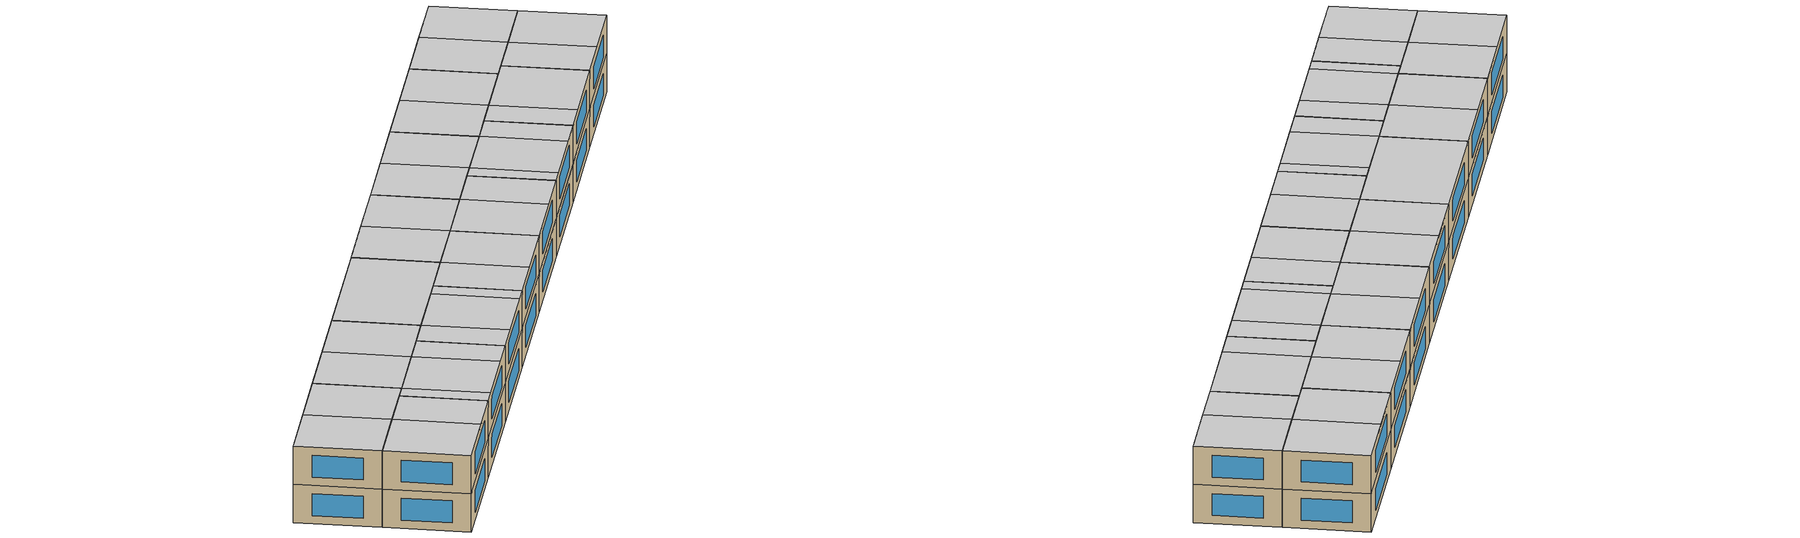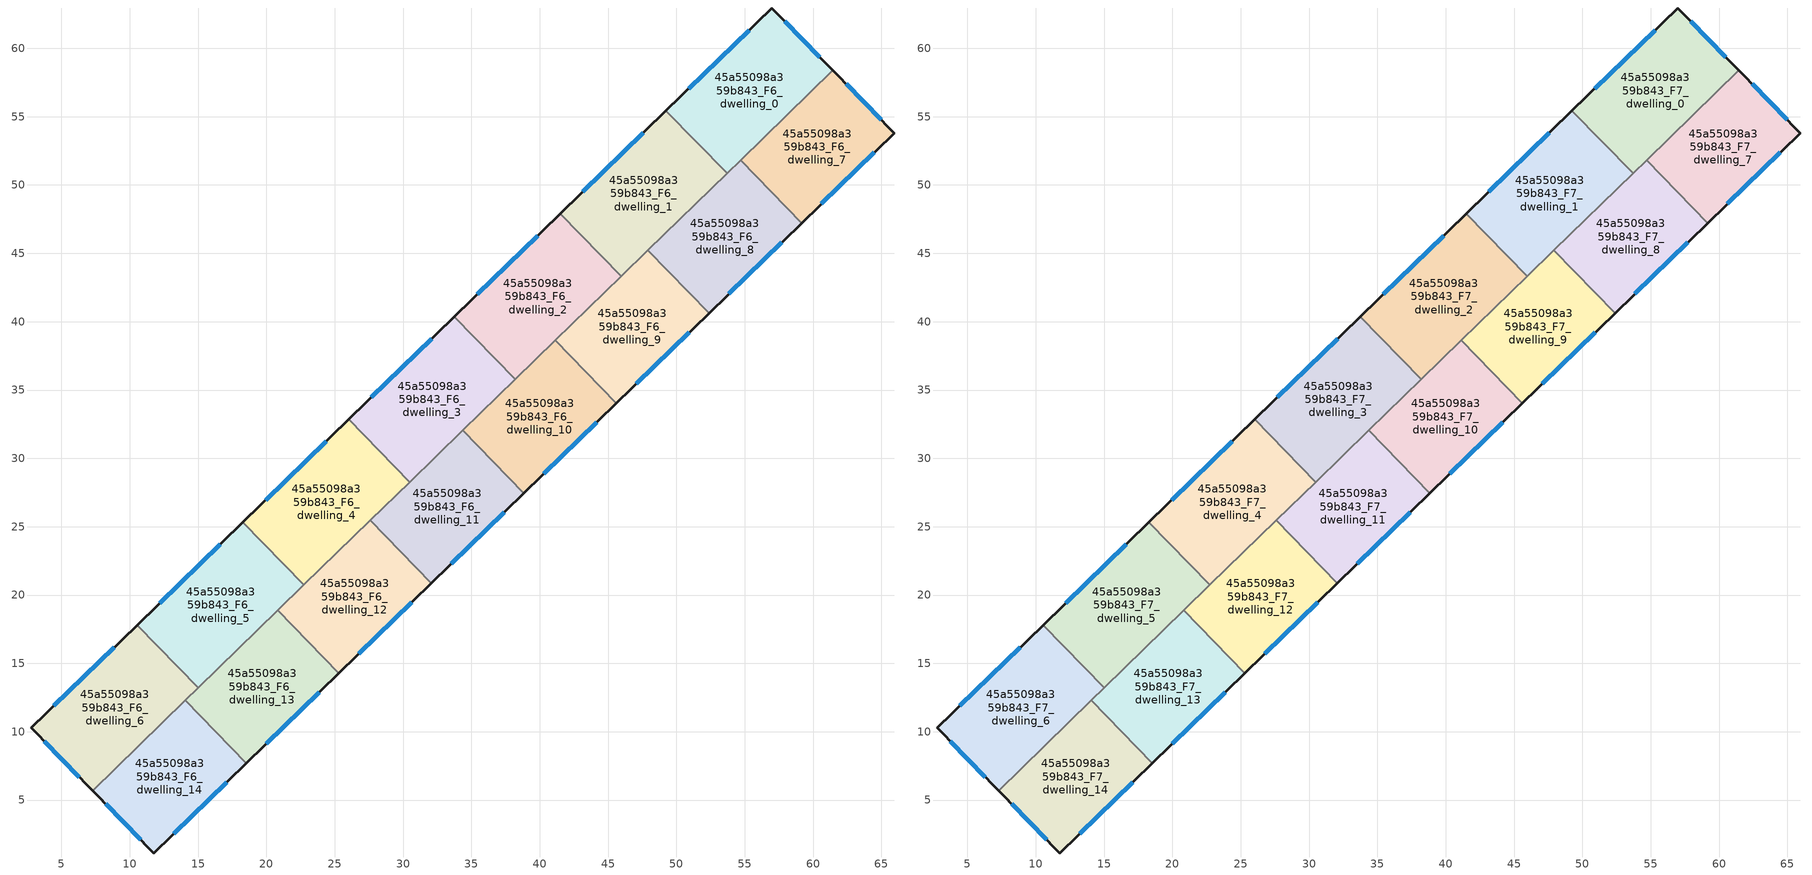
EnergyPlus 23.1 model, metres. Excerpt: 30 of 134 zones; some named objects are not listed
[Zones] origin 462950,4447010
45a55098a359b843_F6_dwelling_0
 floor to 45a55098a359b843_F5_dwelling_0 (EU_floor_Construction): 56.97,62.95 61.45,58.38 53.7,50.84 49.23,55.43 z18
 wall outside (EU_wall_Construction): 61.45,58.38 56.97,62.95 49.23,55.43 z18:21
 wall to 45a55098a359b843_F6_dwelling_1 (EU_wall_Construction): 49.23,55.43 53.7,50.84 z18:21
 wall to 45a55098a359b843_F6_dwelling_7 (EU_wall_Construction): 54.69,51.8 61.45,58.38 z18:21
 wall to 45a55098a359b843_F6_dwelling_8 (EU_wall_Construction): 53.7,50.84 54.69,51.8 z18:21
 window (EU_Window_Construction): 55.31,61.34 50.89,57.04 / 60.49,59.36 57.93,61.97 z18.64:20.36
45a55098a359b843_F6_dwelling_1
 floor to 45a55098a359b843_F5_dwelling_1 (EU_floor_Construction): 49.23,55.43 53.7,50.84 45.96,43.31 41.49,47.9 z18
 wall outside (EU_wall_Construction): 49.23,55.43 41.49,47.9 z18:21
 wall to 45a55098a359b843_F6_dwelling_2 (EU_wall_Construction): 41.49,47.9 45.96,43.31 z18:21
 wall to 45a55098a359b843_F6_dwelling_8 (EU_wall_Construction): 47.91,45.22 53.7,50.84 z18:21
 wall to 45a55098a359b843_F6_dwelling_9 (EU_wall_Construction): 45.96,43.31 47.91,45.22 z18:21
 window (EU_Window_Construction): 47.57,53.82 43.15,49.52 z18.64:20.36
45a55098a359b843_F6_dwelling_10
 floor to 45a55098a359b843_F5_dwelling_10 (EU_floor_Construction): 41.14,38.63 45.61,34.04 38.84,27.46 34.37,32.05 z18
 wall outside (EU_wall_Construction): 38.84,27.46 45.61,34.04 z18:21
 wall to 45a55098a359b843_F6_dwelling_9 (EU_wall_Construction): 45.61,34.04 41.14,38.63 z18:21
 wall to 45a55098a359b843_F6_dwelling_11 (EU_wall_Construction): 34.37,32.05 38.84,27.46 z18:21
 wall to 45a55098a359b843_F6_dwelling_3 (EU_wall_Construction): 38.22,35.79 34.37,32.05 z18:21
 wall to 45a55098a359b843_F6_dwelling_2 (EU_wall_Construction): 41.14,38.63 38.22,35.79 z18:21
 window (EU_Window_Construction): 40.29,28.87 44.16,32.63 z18.64:20.36
45a55098a359b843_F6_dwelling_11
 floor to 45a55098a359b843_F5_dwelling_11 (EU_floor_Construction): 34.37,32.05 38.84,27.46 32.07,20.87 27.6,25.46 z18
 wall outside (EU_wall_Construction): 32.07,20.87 38.84,27.46 z18:21
 wall to 45a55098a359b843_F6_dwelling_12 (EU_wall_Construction): 27.6,25.46 32.07,20.87 z18:21
 wall to 45a55098a359b843_F6_dwelling_4 (EU_wall_Construction): 30.48,28.26 27.6,25.46 z18:21
 wall to 45a55098a359b843_F6_dwelling_3 (EU_wall_Construction): 34.37,32.05 30.48,28.26 z18:21
 window (EU_Window_Construction): 33.52,22.28 37.39,26.04 z18.64:20.36
45a55098a359b843_F6_dwelling_12
 floor to 45a55098a359b843_F5_dwelling_12 (EU_floor_Construction): 27.6,25.46 32.07,20.87 25.3,14.29 20.83,18.88 z18
 wall outside (EU_wall_Construction): 25.3,14.29 32.07,20.87 z18:21
 wall to 45a55098a359b843_F6_dwelling_13 (EU_wall_Construction): 20.83,18.88 25.3,14.29 z18:21
 wall to 45a55098a359b843_F6_dwelling_5 (EU_wall_Construction): 22.74,20.73 20.83,18.88 z18:21
 wall to 45a55098a359b843_F6_dwelling_4 (EU_wall_Construction): 27.6,25.46 22.74,20.73 z18:21
 window (EU_Window_Construction): 26.75,15.7 30.62,19.46 z18.64:20.36
45a55098a359b843_F6_dwelling_13
 floor to 45a55098a359b843_F5_dwelling_13 (EU_floor_Construction): 20.83,18.88 25.3,14.29 18.53,7.7 14.06,12.29 z18
 wall outside (EU_wall_Construction): 18.53,7.7 25.3,14.29 z18:21
 wall to 45a55098a359b843_F6_dwelling_14 (EU_wall_Construction): 14.06,12.29 18.53,7.7 z18:21
 wall to 45a55098a359b843_F6_dwelling_6 (EU_wall_Construction): 15.01,13.21 14.06,12.29 z18:21
 wall to 45a55098a359b843_F6_dwelling_5 (EU_wall_Construction): 20.83,18.88 15.01,13.21 z18:21
 window (EU_Window_Construction): 19.98,9.11 23.85,12.87 z18.64:20.36
45a55098a359b843_F6_dwelling_14
 floor to 45a55098a359b843_F5_dwelling_14 (EU_floor_Construction): 14.06,12.29 18.53,7.7 11.77,1.12 7.28,5.7 z18
 wall outside (EU_wall_Construction): 7.28,5.7 11.77,1.12 18.53,7.7 z18:21
 wall to 45a55098a359b843_F6_dwelling_6 (EU_wall_Construction): 14.06,12.29 7.28,5.7 z18:21
 window (EU_Window_Construction): 13.21,2.53 17.08,6.29 / 8.24,4.72 10.81,2.1 z18.64:20.36
45a55098a359b843_F6_dwelling_2
 floor to 45a55098a359b843_F5_dwelling_2 (EU_floor_Construction): 41.49,47.9 45.96,43.31 38.22,35.79 33.75,40.38 z18
 wall outside (EU_wall_Construction): 41.49,47.9 33.75,40.38 z18:21
 wall to 45a55098a359b843_F6_dwelling_3 (EU_wall_Construction): 33.75,40.38 38.22,35.79 z18:21
 wall to 45a55098a359b843_F6_dwelling_9 (EU_wall_Construction): 41.14,38.63 45.96,43.31 z18:21
 window (EU_Window_Construction): 39.83,46.29 35.41,41.99 z18.64:20.36
45a55098a359b843_F6_dwelling_3
 floor to 45a55098a359b843_F5_dwelling_3 (EU_floor_Construction): 33.75,40.38 38.22,35.79 30.48,28.26 26.01,32.85 z18
 wall outside (EU_wall_Construction): 33.75,40.38 26.01,32.85 z18:21
 wall to 45a55098a359b843_F6_dwelling_4 (EU_wall_Construction): 26.01,32.85 30.48,28.26 z18:21
 window (EU_Window_Construction): 32.1,38.76 27.67,34.46 z18.64:20.36
45a55098a359b843_F6_dwelling_4
 floor to 45a55098a359b843_F5_dwelling_4 (EU_floor_Construction): 26.01,32.85 30.48,28.26 22.74,20.73 18.28,25.33 z18
 wall outside (EU_wall_Construction): 26.01,32.85 18.28,25.33 z18:21
 wall to 45a55098a359b843_F6_dwelling_5 (EU_wall_Construction): 18.28,25.33 22.74,20.73 z18:21
 window (EU_Window_Construction): 24.36,31.24 19.93,26.94 z18.64:20.36
45a55098a359b843_F6_dwelling_5
 floor to 45a55098a359b843_F5_dwelling_5 (EU_floor_Construction): 18.28,25.33 22.74,20.73 15.01,13.21 10.54,17.8 z18
 wall outside (EU_wall_Construction): 18.28,25.33 10.54,17.8 z18:21
 wall to 45a55098a359b843_F6_dwelling_6 (EU_wall_Construction): 10.54,17.8 15.01,13.21 z18:21
 window (EU_Window_Construction): 16.62,23.71 12.2,19.41 z18.64:20.36
45a55098a359b843_F6_dwelling_6
 floor to 45a55098a359b843_F5_dwelling_6 (EU_floor_Construction): 10.54,17.8 15.01,13.21 7.28,5.7 2.79,10.27 z18
 wall outside (EU_wall_Construction): 10.54,17.8 2.79,10.27 7.28,5.7 z18:21
 window (EU_Window_Construction): 3.76,9.29 6.32,6.68 / 8.88,16.19 4.45,11.88 z18.64:20.36
45a55098a359b843_F6_dwelling_7
 floor to 45a55098a359b843_F5_dwelling_7 (EU_floor_Construction): 61.45,58.38 65.93,53.8 59.15,47.21 54.68,51.8 z18
 wall outside (EU_wall_Construction): 59.15,47.21 65.93,53.8 61.45,58.38 z18:21
 wall to 45a55098a359b843_F6_dwelling_8 (EU_wall_Construction): 54.68,51.8 59.15,47.21 z18:21
 window (EU_Window_Construction): 64.97,54.78 62.41,57.4 / 60.6,48.62 64.48,52.39 z18.64:20.36
45a55098a359b843_F6_dwelling_8
 floor to 45a55098a359b843_F5_dwelling_8 (EU_floor_Construction): 54.68,51.8 59.15,47.21 52.38,40.62 47.91,45.22 z18
 wall outside (EU_wall_Construction): 52.38,40.62 59.15,47.21 z18:21
 wall to 45a55098a359b843_F6_dwelling_9 (EU_wall_Construction): 47.91,45.22 52.38,40.62 z18:21
 window (EU_Window_Construction): 53.83,42.04 57.7,45.8 z18.64:20.36
45a55098a359b843_F6_dwelling_9
 floor to 45a55098a359b843_F5_dwelling_9 (EU_floor_Construction): 47.91,45.22 52.38,40.62 45.61,34.04 41.14,38.63 z18
 wall outside (EU_wall_Construction): 45.61,34.04 52.38,40.62 z18:21
 window (EU_Window_Construction): 47.06,35.45 50.93,39.21 z18.64:20.36
45a55098a359b843_F7_dwelling_0
 floor to 45a55098a359b843_F6_dwelling_0 (EU_floor_Construction): 56.97,62.95 61.45,58.38 53.7,50.84 49.23,55.43 z21
 wall outside (EU_wall_Construction): 61.45,58.38 56.97,62.95 49.23,55.43 z21:24
 wall to 45a55098a359b843_F7_dwelling_1 (EU_wall_Construction): 49.23,55.43 53.7,50.84 z21:24
 wall to 45a55098a359b843_F7_dwelling_7 (EU_wall_Construction): 54.69,51.8 61.45,58.38 z21:24
 wall to 45a55098a359b843_F7_dwelling_8 (EU_wall_Construction): 53.7,50.84 54.69,51.8 z21:24
 window (EU_Window_Construction): 55.31,61.34 50.89,57.04 / 60.49,59.36 57.93,61.97 z21.64:23.36
 ceiling adiabatic (EU_roof_Construction): 57.58,54.61 53.11,59.2 49.24,55.44 53.71,50.85 z24
 ceiling to 45a55098a359b843_F8_dwelling_0 (EU_floor_Construction): 61.45,58.38 56.97,62.95 53.11,59.2 57.58,54.61 z24
 ceiling to 45a55098a359b843_F8_dwelling_2 (EU_floor_Construction): 53.71,50.85 49.24,55.44 49.23,55.43 53.7,50.84 z24
45a55098a359b843_F7_dwelling_1
 floor to 45a55098a359b843_F6_dwelling_1 (EU_floor_Construction): 49.23,55.43 53.7,50.84 45.96,43.31 41.49,47.9 z21
 wall outside (EU_wall_Construction): 49.23,55.43 41.49,47.9 z21:24
 wall to 45a55098a359b843_F7_dwelling_2 (EU_wall_Construction): 41.49,47.9 45.96,43.31 z21:24
 wall to 45a55098a359b843_F7_dwelling_8 (EU_wall_Construction): 47.91,45.22 53.7,50.84 z21:24
 wall to 45a55098a359b843_F7_dwelling_9 (EU_wall_Construction): 45.96,43.31 47.91,45.22 z21:24
 window (EU_Window_Construction): 47.57,53.82 43.15,49.52 z21.64:23.36
 ceiling to 45a55098a359b843_F8_dwelling_3 (EU_floor_Construction): 49.84,47.09 45.37,51.68 41.5,47.91 45.97,43.32 z24
 ceiling to 45a55098a359b843_F8_dwelling_2 (EU_floor_Construction): 53.7,50.84 49.23,55.43 45.37,51.68 49.84,47.09 z24
 ceiling to 45a55098a359b843_F8_dwelling_4 (EU_floor_Construction): 45.97,43.32 41.5,47.91 41.49,47.9 45.96,43.31 z24
45a55098a359b843_F7_dwelling_10
 floor to 45a55098a359b843_F6_dwelling_10 (EU_floor_Construction): 41.14,38.63 45.61,34.04 38.84,27.46 34.37,32.05 z21
 wall outside (EU_wall_Construction): 38.84,27.46 45.61,34.04 z21:24
 wall to 45a55098a359b843_F7_dwelling_9 (EU_wall_Construction): 45.61,34.04 41.14,38.63 z21:24
 wall to 45a55098a359b843_F7_dwelling_11 (EU_wall_Construction): 34.37,32.05 38.84,27.46 z21:24
 wall to 45a55098a359b843_F7_dwelling_3 (EU_wall_Construction): 38.22,35.79 34.37,32.05 z21:24
 wall to 45a55098a359b843_F7_dwelling_2 (EU_wall_Construction): 41.14,38.63 38.22,35.79 z21:24
 window (EU_Window_Construction): 40.29,28.87 44.16,32.63 z21.64:23.36
 ceiling to 45a55098a359b843_F8_dwelling_6 (EU_floor_Construction): 42.7,31.21 38.23,35.8 34.37,32.05 38.84,27.46 z24
 ceiling adiabatic (EU_roof_Construction): 45.61,34.04 41.14,38.63 38.23,35.8 42.7,31.21 z24
45a55098a359b843_F7_dwelling_11
 floor to 45a55098a359b843_F6_dwelling_11 (EU_floor_Construction): 34.37,32.05 38.84,27.46 32.07,20.87 27.6,25.46 z21
 wall outside (EU_wall_Construction): 32.07,20.87 38.84,27.46 z21:24
 wall to 45a55098a359b843_F7_dwelling_12 (EU_wall_Construction): 27.6,25.46 32.07,20.87 z21:24
 wall to 45a55098a359b843_F7_dwelling_4 (EU_wall_Construction): 30.48,28.26 27.6,25.46 z21:24
 wall to 45a55098a359b843_F7_dwelling_3 (EU_wall_Construction): 34.37,32.05 30.48,28.26 z21:24
 window (EU_Window_Construction): 33.52,22.28 37.39,26.04 z21.64:23.36
 ceiling to 45a55098a359b843_F8_dwelling_7 (EU_floor_Construction): 38.83,27.44 34.36,32.03 30.49,28.27 34.96,23.68 z24
 ceiling to 45a55098a359b843_F8_dwelling_8 (EU_floor_Construction): 34.96,23.68 30.49,28.27 27.6,25.46 32.07,20.87 z24
 ceiling to 45a55098a359b843_F8_dwelling_6 (EU_floor_Construction): 38.84,27.46 34.37,32.05 34.36,32.03 38.83,27.44 z24
45a55098a359b843_F7_dwelling_12
 floor to 45a55098a359b843_F6_dwelling_12 (EU_floor_Construction): 27.6,25.46 32.07,20.87 25.3,14.29 20.83,18.88 z21
 wall outside (EU_wall_Construction): 25.3,14.29 32.07,20.87 z21:24
 wall to 45a55098a359b843_F7_dwelling_13 (EU_wall_Construction): 20.83,18.88 25.3,14.29 z21:24
 wall to 45a55098a359b843_F7_dwelling_5 (EU_wall_Construction): 22.74,20.73 20.83,18.88 z21:24
 wall to 45a55098a359b843_F7_dwelling_4 (EU_wall_Construction): 27.6,25.46 22.74,20.73 z21:24
 window (EU_Window_Construction): 26.75,15.7 30.62,19.46 z21.64:23.36
 ceiling to 45a55098a359b843_F8_dwelling_9 (EU_floor_Construction): 31.09,19.92 26.62,24.51 22.75,20.75 27.22,16.16 z24
 ceiling to 45a55098a359b843_F8_dwelling_10 (EU_floor_Construction): 27.22,16.16 22.75,20.75 22.74,20.73 20.83,18.88 25.3,14.29 z24
 ceiling to 45a55098a359b843_F8_dwelling_8 (EU_floor_Construction): 32.07,20.87 27.6,25.46 26.62,24.51 31.09,19.92 z24
45a55098a359b843_F7_dwelling_13
 floor to 45a55098a359b843_F6_dwelling_13 (EU_floor_Construction): 20.83,18.88 25.3,14.29 18.53,7.7 14.06,12.29 z21
 wall outside (EU_wall_Construction): 18.53,7.7 25.3,14.29 z21:24
 wall to 45a55098a359b843_F7_dwelling_14 (EU_wall_Construction): 14.06,12.29 18.53,7.7 z21:24
 wall to 45a55098a359b843_F7_dwelling_6 (EU_wall_Construction): 15.01,13.21 14.06,12.29 z21:24
 wall to 45a55098a359b843_F7_dwelling_5 (EU_wall_Construction): 20.83,18.88 15.01,13.21 z21:24
 window (EU_Window_Construction): 19.98,9.11 23.85,12.87 z21.64:23.36
 ceiling to 45a55098a359b843_F8_dwelling_11 (EU_floor_Construction): 23.35,12.39 18.89,16.98 15.02,13.22 19.48,8.63 z24
 ceiling to 45a55098a359b843_F8_dwelling_10 (EU_floor_Construction): 25.3,14.29 20.83,18.88 18.89,16.98 23.35,12.39 z24
 ceiling to 45a55098a359b843_F8_dwelling_12 (EU_floor_Construction): 19.48,8.63 15.02,13.22 14.06,12.29 18.53,7.7 z24
45a55098a359b843_F7_dwelling_14
 floor to 45a55098a359b843_F6_dwelling_14 (EU_floor_Construction): 14.06,12.29 18.53,7.7 11.77,1.12 7.28,5.7 z21
 wall outside (EU_wall_Construction): 7.28,5.7 11.77,1.12 18.53,7.7 z21:24
 wall to 45a55098a359b843_F7_dwelling_6 (EU_wall_Construction): 14.06,12.29 7.28,5.7 z21:24
 window (EU_Window_Construction): 13.21,2.53 17.08,6.29 / 8.24,4.72 10.81,2.1 z21.64:23.36
 ceiling to 45a55098a359b843_F8_dwelling_13 (EU_floor_Construction): 15.61,4.87 11.15,9.46 7.28,5.7 11.77,1.12 z24
 ceiling to 45a55098a359b843_F8_dwelling_12 (EU_floor_Construction): 18.53,7.7 14.06,12.29 11.15,9.46 15.61,4.87 z24
45a55098a359b843_F7_dwelling_2
 floor to 45a55098a359b843_F6_dwelling_2 (EU_floor_Construction): 41.49,47.9 45.96,43.31 38.22,35.79 33.75,40.38 z21
 wall outside (EU_wall_Construction): 41.49,47.9 33.75,40.38 z21:24
 wall to 45a55098a359b843_F7_dwelling_3 (EU_wall_Construction): 33.75,40.38 38.22,35.79 z21:24
 wall to 45a55098a359b843_F7_dwelling_9 (EU_wall_Construction): 41.14,38.63 45.96,43.31 z21:24
 window (EU_Window_Construction): 39.83,46.29 35.41,41.99 z21.64:23.36
 ceiling to 45a55098a359b843_F8_dwelling_5 (EU_floor_Construction): 42.1,39.56 37.63,44.15 33.77,40.39 38.23,35.8 z24
 ceiling to 45a55098a359b843_F8_dwelling_4 (EU_floor_Construction): 45.96,43.31 41.49,47.9 37.63,44.15 42.1,39.56 z24
 ceiling to 45a55098a359b843_F8_dwelling_6 (EU_floor_Construction): 38.23,35.8 33.77,40.39 33.75,40.38 38.22,35.79 z24
45a55098a359b843_F7_dwelling_3
 floor to 45a55098a359b843_F6_dwelling_3 (EU_floor_Construction): 33.75,40.38 38.22,35.79 30.48,28.26 26.01,32.85 z21
 wall outside (EU_wall_Construction): 33.75,40.38 26.01,32.85 z21:24
 wall to 45a55098a359b843_F7_dwelling_4 (EU_wall_Construction): 26.01,32.85 30.48,28.26 z21:24
 window (EU_Window_Construction): 32.1,38.76 27.67,34.46 z21.64:23.36
 ceiling adiabatic (EU_roof_Construction): 30.49,28.27 26.03,32.86 26.01,32.85 30.48,28.26 z24
 ceiling to 45a55098a359b843_F8_dwelling_7 (EU_floor_Construction): 34.36,32.03 29.9,36.62 26.03,32.86 30.49,28.27 z24
 ceiling to 45a55098a359b843_F8_dwelling_6 (EU_floor_Construction): 38.22,35.79 33.75,40.38 29.9,36.62 34.36,32.03 z24
45a55098a359b843_F7_dwelling_4
 floor to 45a55098a359b843_F6_dwelling_4 (EU_floor_Construction): 26.01,32.85 30.48,28.26 22.74,20.73 18.28,25.33 z21
 wall outside (EU_wall_Construction): 26.01,32.85 18.28,25.33 z21:24
 wall to 45a55098a359b843_F7_dwelling_5 (EU_wall_Construction): 18.28,25.33 22.74,20.73 z21:24
 window (EU_Window_Construction): 24.36,31.24 19.93,26.94 z21.64:23.36
 ceiling to 45a55098a359b843_F8_dwelling_10 (EU_floor_Construction): 22.75,20.75 18.29,25.34 18.28,25.33 22.74,20.73 z24
 ceiling adiabatic (EU_roof_Construction): 30.48,28.26 26.01,32.85 18.29,25.34 22.75,20.75 z24
45a55098a359b843_F7_dwelling_5
 floor to 45a55098a359b843_F6_dwelling_5 (EU_floor_Construction): 18.28,25.33 22.74,20.73 15.01,13.21 10.54,17.8 z21
 wall outside (EU_wall_Construction): 18.28,25.33 10.54,17.8 z21:24
 wall to 45a55098a359b843_F7_dwelling_6 (EU_wall_Construction): 10.54,17.8 15.01,13.21 z21:24
 window (EU_Window_Construction): 16.62,23.71 12.2,19.41 z21.64:23.36
 ceiling to 45a55098a359b843_F8_dwelling_10 (EU_floor_Construction): 22.74,20.73 18.28,25.33 14.42,21.58 18.89,16.98 z24
 ceiling to 45a55098a359b843_F8_dwelling_11 (EU_floor_Construction): 18.89,16.98 14.42,21.58 10.55,17.81 15.02,13.22 z24
 ceiling to 45a55098a359b843_F8_dwelling_12 (EU_floor_Construction): 15.02,13.22 10.55,17.81 10.54,17.8 15.01,13.21 z24
45a55098a359b843_F7_dwelling_6
 floor to 45a55098a359b843_F6_dwelling_6 (EU_floor_Construction): 10.54,17.8 15.01,13.21 7.28,5.7 2.79,10.27 z21
 wall outside (EU_wall_Construction): 10.54,17.8 2.79,10.27 7.28,5.7 z21:24
 window (EU_Window_Construction): 3.76,9.29 6.32,6.68 / 8.88,16.19 4.45,11.88 z21.64:23.36
 ceiling to 45a55098a359b843_F8_dwelling_12 (EU_floor_Construction): 15.01,13.21 10.54,17.8 6.68,14.05 11.15,9.46 z24
 ceiling to 45a55098a359b843_F8_dwelling_13 (EU_floor_Construction): 11.15,9.46 6.68,14.05 2.79,10.27 7.28,5.7 z24
45a55098a359b843_F7_dwelling_7
 floor to 45a55098a359b843_F6_dwelling_7 (EU_floor_Construction): 61.45,58.38 65.93,53.8 59.15,47.21 54.68,51.8 z21
 wall outside (EU_wall_Construction): 59.15,47.21 65.93,53.8 61.45,58.38 z21:24
 wall to 45a55098a359b843_F7_dwelling_8 (EU_wall_Construction): 54.68,51.8 59.15,47.21 z21:24
 window (EU_Window_Construction): 64.97,54.78 62.41,57.4 / 60.6,48.62 64.48,52.39 z21.64:23.36
 ceiling to 45a55098a359b843_F8_dwelling_0 (EU_floor_Construction): 65.93,53.8 61.45,58.38 57.58,54.61 62.04,50.02 z24
 ceiling to 45a55098a359b843_F8_dwelling_1 (EU_floor_Construction): 62.04,50.02 57.58,54.61 54.68,51.8 59.15,47.21 z24
45a55098a359b843_F7_dwelling_8
 floor to 45a55098a359b843_F6_dwelling_8 (EU_floor_Construction): 54.68,51.8 59.15,47.21 52.38,40.62 47.91,45.22 z21
 wall outside (EU_wall_Construction): 52.38,40.62 59.15,47.21 z21:24
 wall to 45a55098a359b843_F7_dwelling_9 (EU_wall_Construction): 47.91,45.22 52.38,40.62 z21:24
 window (EU_Window_Construction): 53.83,42.04 57.7,45.8 z21.64:23.36
 ceiling to 45a55098a359b843_F8_dwelling_3 (EU_floor_Construction): 54.3,42.5 49.84,47.09 47.91,45.22 52.38,40.63 z24
 ceiling adiabatic (EU_roof_Construction): 59.15,47.21 54.68,51.8 49.84,47.09 54.3,42.5 z24
45a55098a359b843_F7_dwelling_9
 floor to 45a55098a359b843_F6_dwelling_9 (EU_floor_Construction): 47.91,45.22 52.38,40.62 45.61,34.04 41.14,38.63 z21
 wall outside (EU_wall_Construction): 45.61,34.04 52.38,40.62 z21:24
 window (EU_Window_Construction): 47.06,35.45 50.93,39.21 z21.64:23.36
 ceiling to 45a55098a359b843_F8_dwelling_4 (EU_floor_Construction): 50.43,38.73 45.97,43.32 42.1,39.56 46.56,34.97 z24
 ceiling to 45a55098a359b843_F8_dwelling_3 (EU_floor_Construction): 52.38,40.63 47.91,45.22 45.97,43.32 50.43,38.73 z24
 ceiling to 45a55098a359b843_F8_dwelling_5 (EU_floor_Construction): 46.56,34.97 42.1,39.56 41.14,38.63 45.61,34.04 z24
[Building]
EU S2 Campaign: North Axis=0; Terrain=City; Solar Distribution=FullExterior
[Site:Location]
Yerevan-Zvartnots.Intl.AP: Latitude=40.15; Longitude=44.383; Time Zone=4; Elevation=854
[SizingPeriod:WeatherFileDays]
AnnualSizingPeriod: Begin Month=1; Begin Day of Month=1; End Month=12; End Day of Month=31; Day of Week for Start Day=Monday; Use Weather File Daylight Saving Period=No; Use Weather File Rain and Snow Indicators=No
[MATERIAL]
EU_InternalMass_Material: Roughness=MediumRough; Thickness=0.1; Conductivity=1; Density=1800; Specific Heat=900; Thermal Absorptance=0.9; Solar Absorptance=0.7; Visible Absorptance=0.7
[MATERIAL:NOMASS] Roughness=MediumRough; Thermal Absorptance=0.9; Solar Absorptance=0.7; Visible Absorptance=0.7
Name | Thermal Resistance
EU_wall_NoMass | 1.05043
EU_roof_NoMass | 1.45357
EU_floor_NoMass | 0.478065
[WINDOWMATERIAL:SIMPLEGLAZINGSYSTEM]
EU_Window_SimpleGlazing: UFactor=2.5566; Solar Heat Gain Coefficient=0.75; Visible Transmittance=0.75
[CONSTRUCTION]
EU_wall_Construction: EU_wall_NoMass
EU_roof_Construction: EU_roof_NoMass
EU_floor_Construction: EU_floor_NoMass
EU_Window_Construction: EU_Window_SimpleGlazing
EU_InternalMass_Construction: EU_InternalMass_Material
[ZONE] Type=1; Multiplier=1; Ceiling Height=autocalculate; Floor Area=autocalculate; Part of Total Floor Area=Yes
Name | Volume
45a55098a359b843_F6_dwelling_0; 45a55098a359b843_F7_dwelling_0; 45a55098a359b843_F6_dwelling_1; 45a55098a359b843_F7_dwelling_1 | 207.394
45a55098a359b843_F6_dwelling_10; 45a55098a359b843_F7_dwelling_10; 45a55098a359b843_F6_dwelling_13; 45a55098a359b843_F7_dwelling_13; 45a55098a359b843_F6_dwelling_9; 45a55098a359b843_F7_dwelling_9 | 181.466
45a55098a359b843_F6_dwelling_11; 45a55098a359b843_F7_dwelling_11 | 181.482
45a55098a359b843_F6_dwelling_12; 45a55098a359b843_F7_dwelling_12 | 181.467
45a55098a359b843_F6_dwelling_14; 45a55098a359b843_F7_dwelling_14 | 181.478
45a55098a359b843_F6_dwelling_2; 45a55098a359b843_F7_dwelling_2 | 207.391
45a55098a359b843_F6_dwelling_3; 45a55098a359b843_F7_dwelling_3 | 207.386
45a55098a359b843_F6_dwelling_4; 45a55098a359b843_F7_dwelling_4 | 207.419
45a55098a359b843_F6_dwelling_5; 45a55098a359b843_F7_dwelling_5 | 207.414
45a55098a359b843_F6_dwelling_6; 45a55098a359b843_F7_dwelling_6 | 207.39
45a55098a359b843_F6_dwelling_7; 45a55098a359b843_F7_dwelling_7 | 181.481
45a55098a359b843_F6_dwelling_8; 45a55098a359b843_F7_dwelling_8 | 181.5
[INTERNALMASS] Construction=EU_InternalMass_Construction
Name | Zone or ZoneList | Surface Area
45a55098a359b843_F6_dwelling_0_EU_InternalMass | 45a55098a359b843_F6_dwelling_0 | 69.1312
45a55098a359b843_F6_dwelling_1_EU_InternalMass | 45a55098a359b843_F6_dwelling_1 | 69.1315
45a55098a359b843_F6_dwelling_2_EU_InternalMass | 45a55098a359b843_F6_dwelling_2 | 69.1301
45a55098a359b843_F6_dwelling_3_EU_InternalMass | 45a55098a359b843_F6_dwelling_3 | 69.1287
45a55098a359b843_F6_dwelling_4_EU_InternalMass | 45a55098a359b843_F6_dwelling_4 | 69.1394
45a55098a359b843_F6_dwelling_5_EU_InternalMass | 45a55098a359b843_F6_dwelling_5 | 69.138
45a55098a359b843_F6_dwelling_6_EU_InternalMass | 45a55098a359b843_F6_dwelling_6 | 69.13
45a55098a359b843_F6_dwelling_7_EU_InternalMass | 45a55098a359b843_F6_dwelling_7 | 60.4938
45a55098a359b843_F6_dwelling_8_EU_InternalMass | 45a55098a359b843_F6_dwelling_8 | 60.4999
45a55098a359b843_F6_dwelling_9_EU_InternalMass | 45a55098a359b843_F6_dwelling_9 | 60.4887
45a55098a359b843_F6_dwelling_10_EU_InternalMass | 45a55098a359b843_F6_dwelling_10 | 60.4887
45a55098a359b843_F6_dwelling_11_EU_InternalMass | 45a55098a359b843_F6_dwelling_11 | 60.4943
45a55098a359b843_F6_dwelling_12_EU_InternalMass | 45a55098a359b843_F6_dwelling_12 | 60.4887
45a55098a359b843_F6_dwelling_13_EU_InternalMass | 45a55098a359b843_F6_dwelling_13 | 60.4887
45a55098a359b843_F6_dwelling_14_EU_InternalMass | 45a55098a359b843_F6_dwelling_14 | 60.4925
45a55098a359b843_F7_dwelling_0_EU_InternalMass | 45a55098a359b843_F7_dwelling_0 | 69.1312
45a55098a359b843_F7_dwelling_1_EU_InternalMass | 45a55098a359b843_F7_dwelling_1 | 69.1315
45a55098a359b843_F7_dwelling_2_EU_InternalMass | 45a55098a359b843_F7_dwelling_2 | 69.1301
45a55098a359b843_F7_dwelling_3_EU_InternalMass | 45a55098a359b843_F7_dwelling_3 | 69.1287
45a55098a359b843_F7_dwelling_4_EU_InternalMass | 45a55098a359b843_F7_dwelling_4 | 69.1394
45a55098a359b843_F7_dwelling_5_EU_InternalMass | 45a55098a359b843_F7_dwelling_5 | 69.138
45a55098a359b843_F7_dwelling_6_EU_InternalMass | 45a55098a359b843_F7_dwelling_6 | 69.13
45a55098a359b843_F7_dwelling_7_EU_InternalMass | 45a55098a359b843_F7_dwelling_7 | 60.4938
45a55098a359b843_F7_dwelling_8_EU_InternalMass | 45a55098a359b843_F7_dwelling_8 | 60.4999
45a55098a359b843_F7_dwelling_9_EU_InternalMass | 45a55098a359b843_F7_dwelling_9 | 60.4887
45a55098a359b843_F7_dwelling_10_EU_InternalMass | 45a55098a359b843_F7_dwelling_10 | 60.4887
45a55098a359b843_F7_dwelling_11_EU_InternalMass | 45a55098a359b843_F7_dwelling_11 | 60.4943
45a55098a359b843_F7_dwelling_12_EU_InternalMass | 45a55098a359b843_F7_dwelling_12 | 60.4887
45a55098a359b843_F7_dwelling_13_EU_InternalMass | 45a55098a359b843_F7_dwelling_13 | 60.4887
45a55098a359b843_F7_dwelling_14_EU_InternalMass | 45a55098a359b843_F7_dwelling_14 | 60.4925
[OTHEREQUIPMENT] Fuel Type=Electricity; Design Level Calculation Method=Watts/Area; Power per Zone Floor Area=1; Fraction Latent=0; Fraction Radiant=0; Fraction Lost=0; Carbon Dioxide Generation Rate=0; EndUse Subcategory=EU_Step8_InternalGains
Name | Zone or ZoneList or Space or SpaceList | Schedule
EU_Step8_InternalGain_45a55098a359b843_F6_dwelling_0_f000 | 45a55098a359b843_F6_dwelling_0 | EU_Step8_GainSchedule_45a55098a359b843_F6_dwelling_0_f000
EU_Step8_InternalGain_45a55098a359b843_F6_dwelling_1_f000 | 45a55098a359b843_F6_dwelling_1 | EU_Step8_GainSchedule_45a55098a359b843_F6_dwelling_1_f000
EU_Step8_InternalGain_45a55098a359b843_F6_dwelling_2_f000 | 45a55098a359b843_F6_dwelling_2 | EU_Step8_GainSchedule_45a55098a359b843_F6_dwelling_2_f000
EU_Step8_InternalGain_45a55098a359b843_F6_dwelling_3_f000 | 45a55098a359b843_F6_dwelling_3 | EU_Step8_GainSchedule_45a55098a359b843_F6_dwelling_3_f000
EU_Step8_InternalGain_45a55098a359b843_F6_dwelling_4_f000 | 45a55098a359b843_F6_dwelling_4 | EU_Step8_GainSchedule_45a55098a359b843_F6_dwelling_4_f000
EU_Step8_InternalGain_45a55098a359b843_F6_dwelling_5_f000 | 45a55098a359b843_F6_dwelling_5 | EU_Step8_GainSchedule_45a55098a359b843_F6_dwelling_5_f000
EU_Step8_InternalGain_45a55098a359b843_F6_dwelling_6_f000 | 45a55098a359b843_F6_dwelling_6 | EU_Step8_GainSchedule_45a55098a359b843_F6_dwelling_6_f000
EU_Step8_InternalGain_45a55098a359b843_F6_dwelling_7_f000 | 45a55098a359b843_F6_dwelling_7 | EU_Step8_GainSchedule_45a55098a359b843_F6_dwelling_7_f000
EU_Step8_InternalGain_45a55098a359b843_F6_dwelling_8_f000 | 45a55098a359b843_F6_dwelling_8 | EU_Step8_GainSchedule_45a55098a359b843_F6_dwelling_8_f000
EU_Step8_InternalGain_45a55098a359b843_F6_dwelling_9_f000 | 45a55098a359b843_F6_dwelling_9 | EU_Step8_GainSchedule_45a55098a359b843_F6_dwelling_9_f000
EU_Step8_InternalGain_45a55098a359b843_F6_dwelling_10_f000 | 45a55098a359b843_F6_dwelling_10 | EU_Step8_GainSchedule_45a55098a359b843_F6_dwelling_10_f000
EU_Step8_InternalGain_45a55098a359b843_F6_dwelling_11_f000 | 45a55098a359b843_F6_dwelling_11 | EU_Step8_GainSchedule_45a55098a359b843_F6_dwelling_11_f000
EU_Step8_InternalGain_45a55098a359b843_F6_dwelling_12_f000 | 45a55098a359b843_F6_dwelling_12 | EU_Step8_GainSchedule_45a55098a359b843_F6_dwelling_12_f000
EU_Step8_InternalGain_45a55098a359b843_F6_dwelling_13_f000 | 45a55098a359b843_F6_dwelling_13 | EU_Step8_GainSchedule_45a55098a359b843_F6_dwelling_13_f000
EU_Step8_InternalGain_45a55098a359b843_F6_dwelling_14_f000 | 45a55098a359b843_F6_dwelling_14 | EU_Step8_GainSchedule_45a55098a359b843_F6_dwelling_14_f000
EU_Step8_InternalGain_45a55098a359b843_F7_dwelling_0_f000 | 45a55098a359b843_F7_dwelling_0 | EU_Step8_GainSchedule_45a55098a359b843_F7_dwelling_0_f000
EU_Step8_InternalGain_45a55098a359b843_F7_dwelling_1_f000 | 45a55098a359b843_F7_dwelling_1 | EU_Step8_GainSchedule_45a55098a359b843_F7_dwelling_1_f000
EU_Step8_InternalGain_45a55098a359b843_F7_dwelling_2_f000 | 45a55098a359b843_F7_dwelling_2 | EU_Step8_GainSchedule_45a55098a359b843_F7_dwelling_2_f000
EU_Step8_InternalGain_45a55098a359b843_F7_dwelling_3_f000 | 45a55098a359b843_F7_dwelling_3 | EU_Step8_GainSchedule_45a55098a359b843_F7_dwelling_3_f000
EU_Step8_InternalGain_45a55098a359b843_F7_dwelling_4_f000 | 45a55098a359b843_F7_dwelling_4 | EU_Step8_GainSchedule_45a55098a359b843_F7_dwelling_4_f000
EU_Step8_InternalGain_45a55098a359b843_F7_dwelling_5_f000 | 45a55098a359b843_F7_dwelling_5 | EU_Step8_GainSchedule_45a55098a359b843_F7_dwelling_5_f000
EU_Step8_InternalGain_45a55098a359b843_F7_dwelling_6_f000 | 45a55098a359b843_F7_dwelling_6 | EU_Step8_GainSchedule_45a55098a359b843_F7_dwelling_6_f000
EU_Step8_InternalGain_45a55098a359b843_F7_dwelling_7_f000 | 45a55098a359b843_F7_dwelling_7 | EU_Step8_GainSchedule_45a55098a359b843_F7_dwelling_7_f000
EU_Step8_InternalGain_45a55098a359b843_F7_dwelling_8_f000 | 45a55098a359b843_F7_dwelling_8 | EU_Step8_GainSchedule_45a55098a359b843_F7_dwelling_8_f000
EU_Step8_InternalGain_45a55098a359b843_F7_dwelling_9_f000 | 45a55098a359b843_F7_dwelling_9 | EU_Step8_GainSchedule_45a55098a359b843_F7_dwelling_9_f000
EU_Step8_InternalGain_45a55098a359b843_F7_dwelling_10_f000 | 45a55098a359b843_F7_dwelling_10 | EU_Step8_GainSchedule_45a55098a359b843_F7_dwelling_10_f000
EU_Step8_InternalGain_45a55098a359b843_F7_dwelling_11_f000 | 45a55098a359b843_F7_dwelling_11 | EU_Step8_GainSchedule_45a55098a359b843_F7_dwelling_11_f000
EU_Step8_InternalGain_45a55098a359b843_F7_dwelling_12_f000 | 45a55098a359b843_F7_dwelling_12 | EU_Step8_GainSchedule_45a55098a359b843_F7_dwelling_12_f000
EU_Step8_InternalGain_45a55098a359b843_F7_dwelling_13_f000 | 45a55098a359b843_F7_dwelling_13 | EU_Step8_GainSchedule_45a55098a359b843_F7_dwelling_13_f000
EU_Step8_InternalGain_45a55098a359b843_F7_dwelling_14_f000 | 45a55098a359b843_F7_dwelling_14 | EU_Step8_GainSchedule_45a55098a359b843_F7_dwelling_14_f000
[ZONEVENTILATION:DESIGNFLOWRATE] Schedule=EU_AlwaysOn; Design Flow Rate Calculation Method=AirChanges/Hour; Air Changes per Hour=0.557805; Ventilation Type=Natural; Fan Pressure Rise=0; Fan Total Efficiency=1; Constant Term Coefficient=1; Temperature Term Coefficient=0; Velocity Term Coefficient=0; Velocity Squared Term Coefficient=0; Minimum Indoor Temperature=-100; Maximum Indoor Temperature=100; Delta Temperature=-100; Minimum Outdoor Temperature=-100; Maximum Outdoor Temperature=100; Maximum Wind Speed=40
Name | Zone or ZoneList or Space or SpaceList
EU_ConstantAir_45a55098a359b843_F6_dwelling_0 | 45a55098a359b843_F6_dwelling_0
EU_ConstantAir_45a55098a359b843_F6_dwelling_1 | 45a55098a359b843_F6_dwelling_1
EU_ConstantAir_45a55098a359b843_F6_dwelling_2 | 45a55098a359b843_F6_dwelling_2
EU_ConstantAir_45a55098a359b843_F6_dwelling_3 | 45a55098a359b843_F6_dwelling_3
EU_ConstantAir_45a55098a359b843_F6_dwelling_4 | 45a55098a359b843_F6_dwelling_4
EU_ConstantAir_45a55098a359b843_F6_dwelling_5 | 45a55098a359b843_F6_dwelling_5
EU_ConstantAir_45a55098a359b843_F6_dwelling_6 | 45a55098a359b843_F6_dwelling_6
EU_ConstantAir_45a55098a359b843_F6_dwelling_7 | 45a55098a359b843_F6_dwelling_7
EU_ConstantAir_45a55098a359b843_F6_dwelling_8 | 45a55098a359b843_F6_dwelling_8
EU_ConstantAir_45a55098a359b843_F6_dwelling_9 | 45a55098a359b843_F6_dwelling_9
EU_ConstantAir_45a55098a359b843_F6_dwelling_10 | 45a55098a359b843_F6_dwelling_10
EU_ConstantAir_45a55098a359b843_F6_dwelling_11 | 45a55098a359b843_F6_dwelling_11
EU_ConstantAir_45a55098a359b843_F6_dwelling_12 | 45a55098a359b843_F6_dwelling_12
EU_ConstantAir_45a55098a359b843_F6_dwelling_13 | 45a55098a359b843_F6_dwelling_13
EU_ConstantAir_45a55098a359b843_F6_dwelling_14 | 45a55098a359b843_F6_dwelling_14
EU_ConstantAir_45a55098a359b843_F7_dwelling_0 | 45a55098a359b843_F7_dwelling_0
EU_ConstantAir_45a55098a359b843_F7_dwelling_1 | 45a55098a359b843_F7_dwelling_1
EU_ConstantAir_45a55098a359b843_F7_dwelling_2 | 45a55098a359b843_F7_dwelling_2
EU_ConstantAir_45a55098a359b843_F7_dwelling_3 | 45a55098a359b843_F7_dwelling_3
EU_ConstantAir_45a55098a359b843_F7_dwelling_4 | 45a55098a359b843_F7_dwelling_4
EU_ConstantAir_45a55098a359b843_F7_dwelling_5 | 45a55098a359b843_F7_dwelling_5
EU_ConstantAir_45a55098a359b843_F7_dwelling_6 | 45a55098a359b843_F7_dwelling_6
EU_ConstantAir_45a55098a359b843_F7_dwelling_7 | 45a55098a359b843_F7_dwelling_7
EU_ConstantAir_45a55098a359b843_F7_dwelling_8 | 45a55098a359b843_F7_dwelling_8
EU_ConstantAir_45a55098a359b843_F7_dwelling_9 | 45a55098a359b843_F7_dwelling_9
EU_ConstantAir_45a55098a359b843_F7_dwelling_10 | 45a55098a359b843_F7_dwelling_10
EU_ConstantAir_45a55098a359b843_F7_dwelling_11 | 45a55098a359b843_F7_dwelling_11
EU_ConstantAir_45a55098a359b843_F7_dwelling_12 | 45a55098a359b843_F7_dwelling_12
EU_ConstantAir_45a55098a359b843_F7_dwelling_13 | 45a55098a359b843_F7_dwelling_13
EU_ConstantAir_45a55098a359b843_F7_dwelling_14 | 45a55098a359b843_F7_dwelling_14
[HVACTEMPLATE:ZONE:IDEALLOADSAIRSYSTEM] System Availability Schedule=EU_AlwaysOn; Maximum Heating Supply Air Temperature=50; Minimum Cooling Supply Air Temperature=13; Maximum Heating Supply Air Humidity Ratio=0.0156; Minimum Cooling Supply Air Humidity Ratio=0.0077; Heating Limit=NoLimit; Cooling Limit=NoLimit; Heating Availability Schedule=EU_AlwaysOn; Cooling Availability Schedule=EU_CoolingOff; Dehumidification Control Type=ConstantSensibleHeatRatio; Cooling Sensible Heat Ratio=0.7; Dehumidification Setpoint=60; Humidification Control Type=None; Humidification Setpoint=30; Outdoor Air Method=None; Outdoor Air Flow Rate per Person=0.00944; Outdoor Air Flow Rate per Zone Floor Area=0; Outdoor Air Flow Rate per Zone=0; Demand Controlled Ventilation Type=None; Outdoor Air Economizer Type=NoEconomizer; Heat Recovery Type=None; Sensible Heat Recovery Effectiveness=0.7; Latent Heat Recovery Effectiveness=0.65
Name | Template Thermostat
45a55098a359b843_F6_dwelling_0 | EU_HeatOnly_45a55098a359b843_F6_dwelling_0
45a55098a359b843_F6_dwelling_1 | EU_HeatOnly_45a55098a359b843_F6_dwelling_1
45a55098a359b843_F6_dwelling_2 | EU_HeatOnly_45a55098a359b843_F6_dwelling_2
45a55098a359b843_F6_dwelling_3 | EU_HeatOnly_45a55098a359b843_F6_dwelling_3
45a55098a359b843_F6_dwelling_4 | EU_HeatOnly_45a55098a359b843_F6_dwelling_4
45a55098a359b843_F6_dwelling_5 | EU_HeatOnly_45a55098a359b843_F6_dwelling_5
45a55098a359b843_F6_dwelling_6 | EU_HeatOnly_45a55098a359b843_F6_dwelling_6
45a55098a359b843_F6_dwelling_7 | EU_HeatOnly_45a55098a359b843_F6_dwelling_7
45a55098a359b843_F6_dwelling_8 | EU_HeatOnly_45a55098a359b843_F6_dwelling_8
45a55098a359b843_F6_dwelling_9 | EU_HeatOnly_45a55098a359b843_F6_dwelling_9
45a55098a359b843_F6_dwelling_10 | EU_HeatOnly_45a55098a359b843_F6_dwelling_10
45a55098a359b843_F6_dwelling_11 | EU_HeatOnly_45a55098a359b843_F6_dwelling_11
45a55098a359b843_F6_dwelling_12 | EU_HeatOnly_45a55098a359b843_F6_dwelling_12
45a55098a359b843_F6_dwelling_13 | EU_HeatOnly_45a55098a359b843_F6_dwelling_13
45a55098a359b843_F6_dwelling_14 | EU_HeatOnly_45a55098a359b843_F6_dwelling_14
45a55098a359b843_F7_dwelling_0 | EU_HeatOnly_45a55098a359b843_F7_dwelling_0
45a55098a359b843_F7_dwelling_1 | EU_HeatOnly_45a55098a359b843_F7_dwelling_1
45a55098a359b843_F7_dwelling_2 | EU_HeatOnly_45a55098a359b843_F7_dwelling_2
45a55098a359b843_F7_dwelling_3 | EU_HeatOnly_45a55098a359b843_F7_dwelling_3
45a55098a359b843_F7_dwelling_4 | EU_HeatOnly_45a55098a359b843_F7_dwelling_4
45a55098a359b843_F7_dwelling_5 | EU_HeatOnly_45a55098a359b843_F7_dwelling_5
45a55098a359b843_F7_dwelling_6 | EU_HeatOnly_45a55098a359b843_F7_dwelling_6
45a55098a359b843_F7_dwelling_7 | EU_HeatOnly_45a55098a359b843_F7_dwelling_7
45a55098a359b843_F7_dwelling_8 | EU_HeatOnly_45a55098a359b843_F7_dwelling_8
45a55098a359b843_F7_dwelling_9 | EU_HeatOnly_45a55098a359b843_F7_dwelling_9
45a55098a359b843_F7_dwelling_10 | EU_HeatOnly_45a55098a359b843_F7_dwelling_10
45a55098a359b843_F7_dwelling_11 | EU_HeatOnly_45a55098a359b843_F7_dwelling_11
45a55098a359b843_F7_dwelling_12 | EU_HeatOnly_45a55098a359b843_F7_dwelling_12
45a55098a359b843_F7_dwelling_13 | EU_HeatOnly_45a55098a359b843_F7_dwelling_13
45a55098a359b843_F7_dwelling_14 | EU_HeatOnly_45a55098a359b843_F7_dwelling_14
[SIZING:ZONE] Zone Cooling Design Supply Air Temperature Input Method=SupplyAirTemperature; Zone Cooling Design Supply Air Temperature=13; Zone Heating Design Supply Air Temperature Input Method=SupplyAirTemperature; Zone Heating Design Supply Air Temperature=50; Zone Cooling Design Supply Air Humidity Ratio=0.008; Zone Heating Design Supply Air Humidity Ratio=0.008; Cooling Design Air Flow Method=DesignDay; Cooling Design Air Flow Rate=0; Cooling Minimum Air Flow per Zone Floor Area=0.000762; Cooling Minimum Air Flow=0; Cooling Minimum Air Flow Fraction=0.2; Heating Design Air Flow Method=DesignDay; Heating Design Air Flow Rate=0; Heating Maximum Air Flow per Zone Floor Area=0.002032; Heating Maximum Air Flow=0.141576; Heating Maximum Air Flow Fraction=0.3; Account for Dedicated Outdoor Air System=No; Dedicated Outdoor Air System Control Strategy=NeutralSupplyAir; Dedicated Outdoor Air Low Setpoint Temperature for Design=autosize; Dedicated Outdoor Air High Setpoint Temperature for Design=autosize; Zone Load Sizing Method=Sensible Load Only No Latent Load; Zone Latent Cooling Design Supply Air Humidity Ratio Input Method=HumidityRatioDifference; Zone Cooling Design Supply Air Humidity Ratio Difference=0.005; Zone Latent Heating Design Supply Air Humidity Ratio Input Method=HumidityRatioDifference; Zone Humidification Design Supply Air Humidity Ratio Difference=0.005
45a55098a359b843_F6_dwelling_0; 45a55098a359b843_F6_dwelling_1; 45a55098a359b843_F6_dwelling_2; 45a55098a359b843_F6_dwelling_3; 45a55098a359b843_F6_dwelling_4; 45a55098a359b843_F6_dwelling_5; 45a55098a359b843_F6_dwelling_6; 45a55098a359b843_F6_dwelling_7; 45a55098a359b843_F6_dwelling_8; 45a55098a359b843_F6_dwelling_9; 45a55098a359b843_F6_dwelling_10; 45a55098a359b843_F6_dwelling_11; 45a55098a359b843_F6_dwelling_12; 45a55098a359b843_F6_dwelling_13; 45a55098a359b843_F6_dwelling_14; 45a55098a359b843_F7_dwelling_0; 45a55098a359b843_F7_dwelling_1; 45a55098a359b843_F7_dwelling_2; 45a55098a359b843_F7_dwelling_3; 45a55098a359b843_F7_dwelling_4; 45a55098a359b843_F7_dwelling_5; 45a55098a359b843_F7_dwelling_6; 45a55098a359b843_F7_dwelling_7; 45a55098a359b843_F7_dwelling_8; 45a55098a359b843_F7_dwelling_9; 45a55098a359b843_F7_dwelling_10; 45a55098a359b843_F7_dwelling_11; 45a55098a359b843_F7_dwelling_12; 45a55098a359b843_F7_dwelling_13; 45a55098a359b843_F7_dwelling_14
[SCHEDULE:CONSTANT]
Name | Hourly Value
EU_AlwaysOn | 1
EU_CoolingOff | 0
[SCHEDULE:FILE] Column Number=1; Rows to Skip at Top=0; Number of Hours of Data=8760; Column Separator=Comma; Interpolate to Timestep=No; Minutes per Item=60; Adjust Schedule for Daylight Savings=Yes
Name | File
EU_Step8_GainSchedule_45a55098a359b843_F6_dwelling_0_f000 | ../../schedules/45a55098a359b843/45a55098a359b843_F6_dwelling_0_f000_gain.csv
EU_Step8_GainSchedule_45a55098a359b843_F6_dwelling_1_f000 | ../../schedules/45a55098a359b843/45a55098a359b843_F6_dwelling_1_f000_gain.csv
EU_Step8_GainSchedule_45a55098a359b843_F6_dwelling_2_f000 | ../../schedules/45a55098a359b843/45a55098a359b843_F6_dwelling_2_f000_gain.csv
EU_Step8_GainSchedule_45a55098a359b843_F6_dwelling_3_f000 | ../../schedules/45a55098a359b843/45a55098a359b843_F6_dwelling_3_f000_gain.csv
EU_Step8_GainSchedule_45a55098a359b843_F6_dwelling_4_f000 | ../../schedules/45a55098a359b843/45a55098a359b843_F6_dwelling_4_f000_gain.csv
EU_Step8_GainSchedule_45a55098a359b843_F6_dwelling_5_f000 | ../../schedules/45a55098a359b843/45a55098a359b843_F6_dwelling_5_f000_gain.csv
EU_Step8_GainSchedule_45a55098a359b843_F6_dwelling_6_f000 | ../../schedules/45a55098a359b843/45a55098a359b843_F6_dwelling_6_f000_gain.csv
EU_Step8_GainSchedule_45a55098a359b843_F6_dwelling_7_f000 | ../../schedules/45a55098a359b843/45a55098a359b843_F6_dwelling_7_f000_gain.csv
EU_Step8_GainSchedule_45a55098a359b843_F6_dwelling_8_f000 | ../../schedules/45a55098a359b843/45a55098a359b843_F6_dwelling_8_f000_gain.csv
EU_Step8_GainSchedule_45a55098a359b843_F6_dwelling_9_f000 | ../../schedules/45a55098a359b843/45a55098a359b843_F6_dwelling_9_f000_gain.csv
EU_Step8_GainSchedule_45a55098a359b843_F6_dwelling_10_f000 | ../../schedules/45a55098a359b843/45a55098a359b843_F6_dwelling_10_f000_gain.csv
EU_Step8_GainSchedule_45a55098a359b843_F6_dwelling_11_f000 | ../../schedules/45a55098a359b843/45a55098a359b843_F6_dwelling_11_f000_gain.csv
EU_Step8_GainSchedule_45a55098a359b843_F6_dwelling_12_f000 | ../../schedules/45a55098a359b843/45a55098a359b843_F6_dwelling_12_f000_gain.csv
EU_Step8_GainSchedule_45a55098a359b843_F6_dwelling_13_f000 | ../../schedules/45a55098a359b843/45a55098a359b843_F6_dwelling_13_f000_gain.csv
EU_Step8_GainSchedule_45a55098a359b843_F6_dwelling_14_f000 | ../../schedules/45a55098a359b843/45a55098a359b843_F6_dwelling_14_f000_gain.csv
EU_Step8_GainSchedule_45a55098a359b843_F7_dwelling_0_f000 | ../../schedules/45a55098a359b843/45a55098a359b843_F7_dwelling_0_f000_gain.csv
EU_Step8_GainSchedule_45a55098a359b843_F7_dwelling_1_f000 | ../../schedules/45a55098a359b843/45a55098a359b843_F7_dwelling_1_f000_gain.csv
EU_Step8_GainSchedule_45a55098a359b843_F7_dwelling_2_f000 | ../../schedules/45a55098a359b843/45a55098a359b843_F7_dwelling_2_f000_gain.csv
EU_Step8_GainSchedule_45a55098a359b843_F7_dwelling_3_f000 | ../../schedules/45a55098a359b843/45a55098a359b843_F7_dwelling_3_f000_gain.csv
EU_Step8_GainSchedule_45a55098a359b843_F7_dwelling_4_f000 | ../../schedules/45a55098a359b843/45a55098a359b843_F7_dwelling_4_f000_gain.csv
EU_Step8_GainSchedule_45a55098a359b843_F7_dwelling_5_f000 | ../../schedules/45a55098a359b843/45a55098a359b843_F7_dwelling_5_f000_gain.csv
EU_Step8_GainSchedule_45a55098a359b843_F7_dwelling_6_f000 | ../../schedules/45a55098a359b843/45a55098a359b843_F7_dwelling_6_f000_gain.csv
EU_Step8_GainSchedule_45a55098a359b843_F7_dwelling_7_f000 | ../../schedules/45a55098a359b843/45a55098a359b843_F7_dwelling_7_f000_gain.csv
EU_Step8_GainSchedule_45a55098a359b843_F7_dwelling_8_f000 | ../../schedules/45a55098a359b843/45a55098a359b843_F7_dwelling_8_f000_gain.csv
EU_Step8_GainSchedule_45a55098a359b843_F7_dwelling_9_f000 | ../../schedules/45a55098a359b843/45a55098a359b843_F7_dwelling_9_f000_gain.csv
EU_Step8_GainSchedule_45a55098a359b843_F7_dwelling_10_f000 | ../../schedules/45a55098a359b843/45a55098a359b843_F7_dwelling_10_f000_gain.csv
EU_Step8_GainSchedule_45a55098a359b843_F7_dwelling_11_f000 | ../../schedules/45a55098a359b843/45a55098a359b843_F7_dwelling_11_f000_gain.csv
EU_Step8_GainSchedule_45a55098a359b843_F7_dwelling_12_f000 | ../../schedules/45a55098a359b843/45a55098a359b843_F7_dwelling_12_f000_gain.csv
EU_Step8_GainSchedule_45a55098a359b843_F7_dwelling_13_f000 | ../../schedules/45a55098a359b843/45a55098a359b843_F7_dwelling_13_f000_gain.csv
EU_Step8_GainSchedule_45a55098a359b843_F7_dwelling_14_f000 | ../../schedules/45a55098a359b843/45a55098a359b843_F7_dwelling_14_f000_gain.csv
